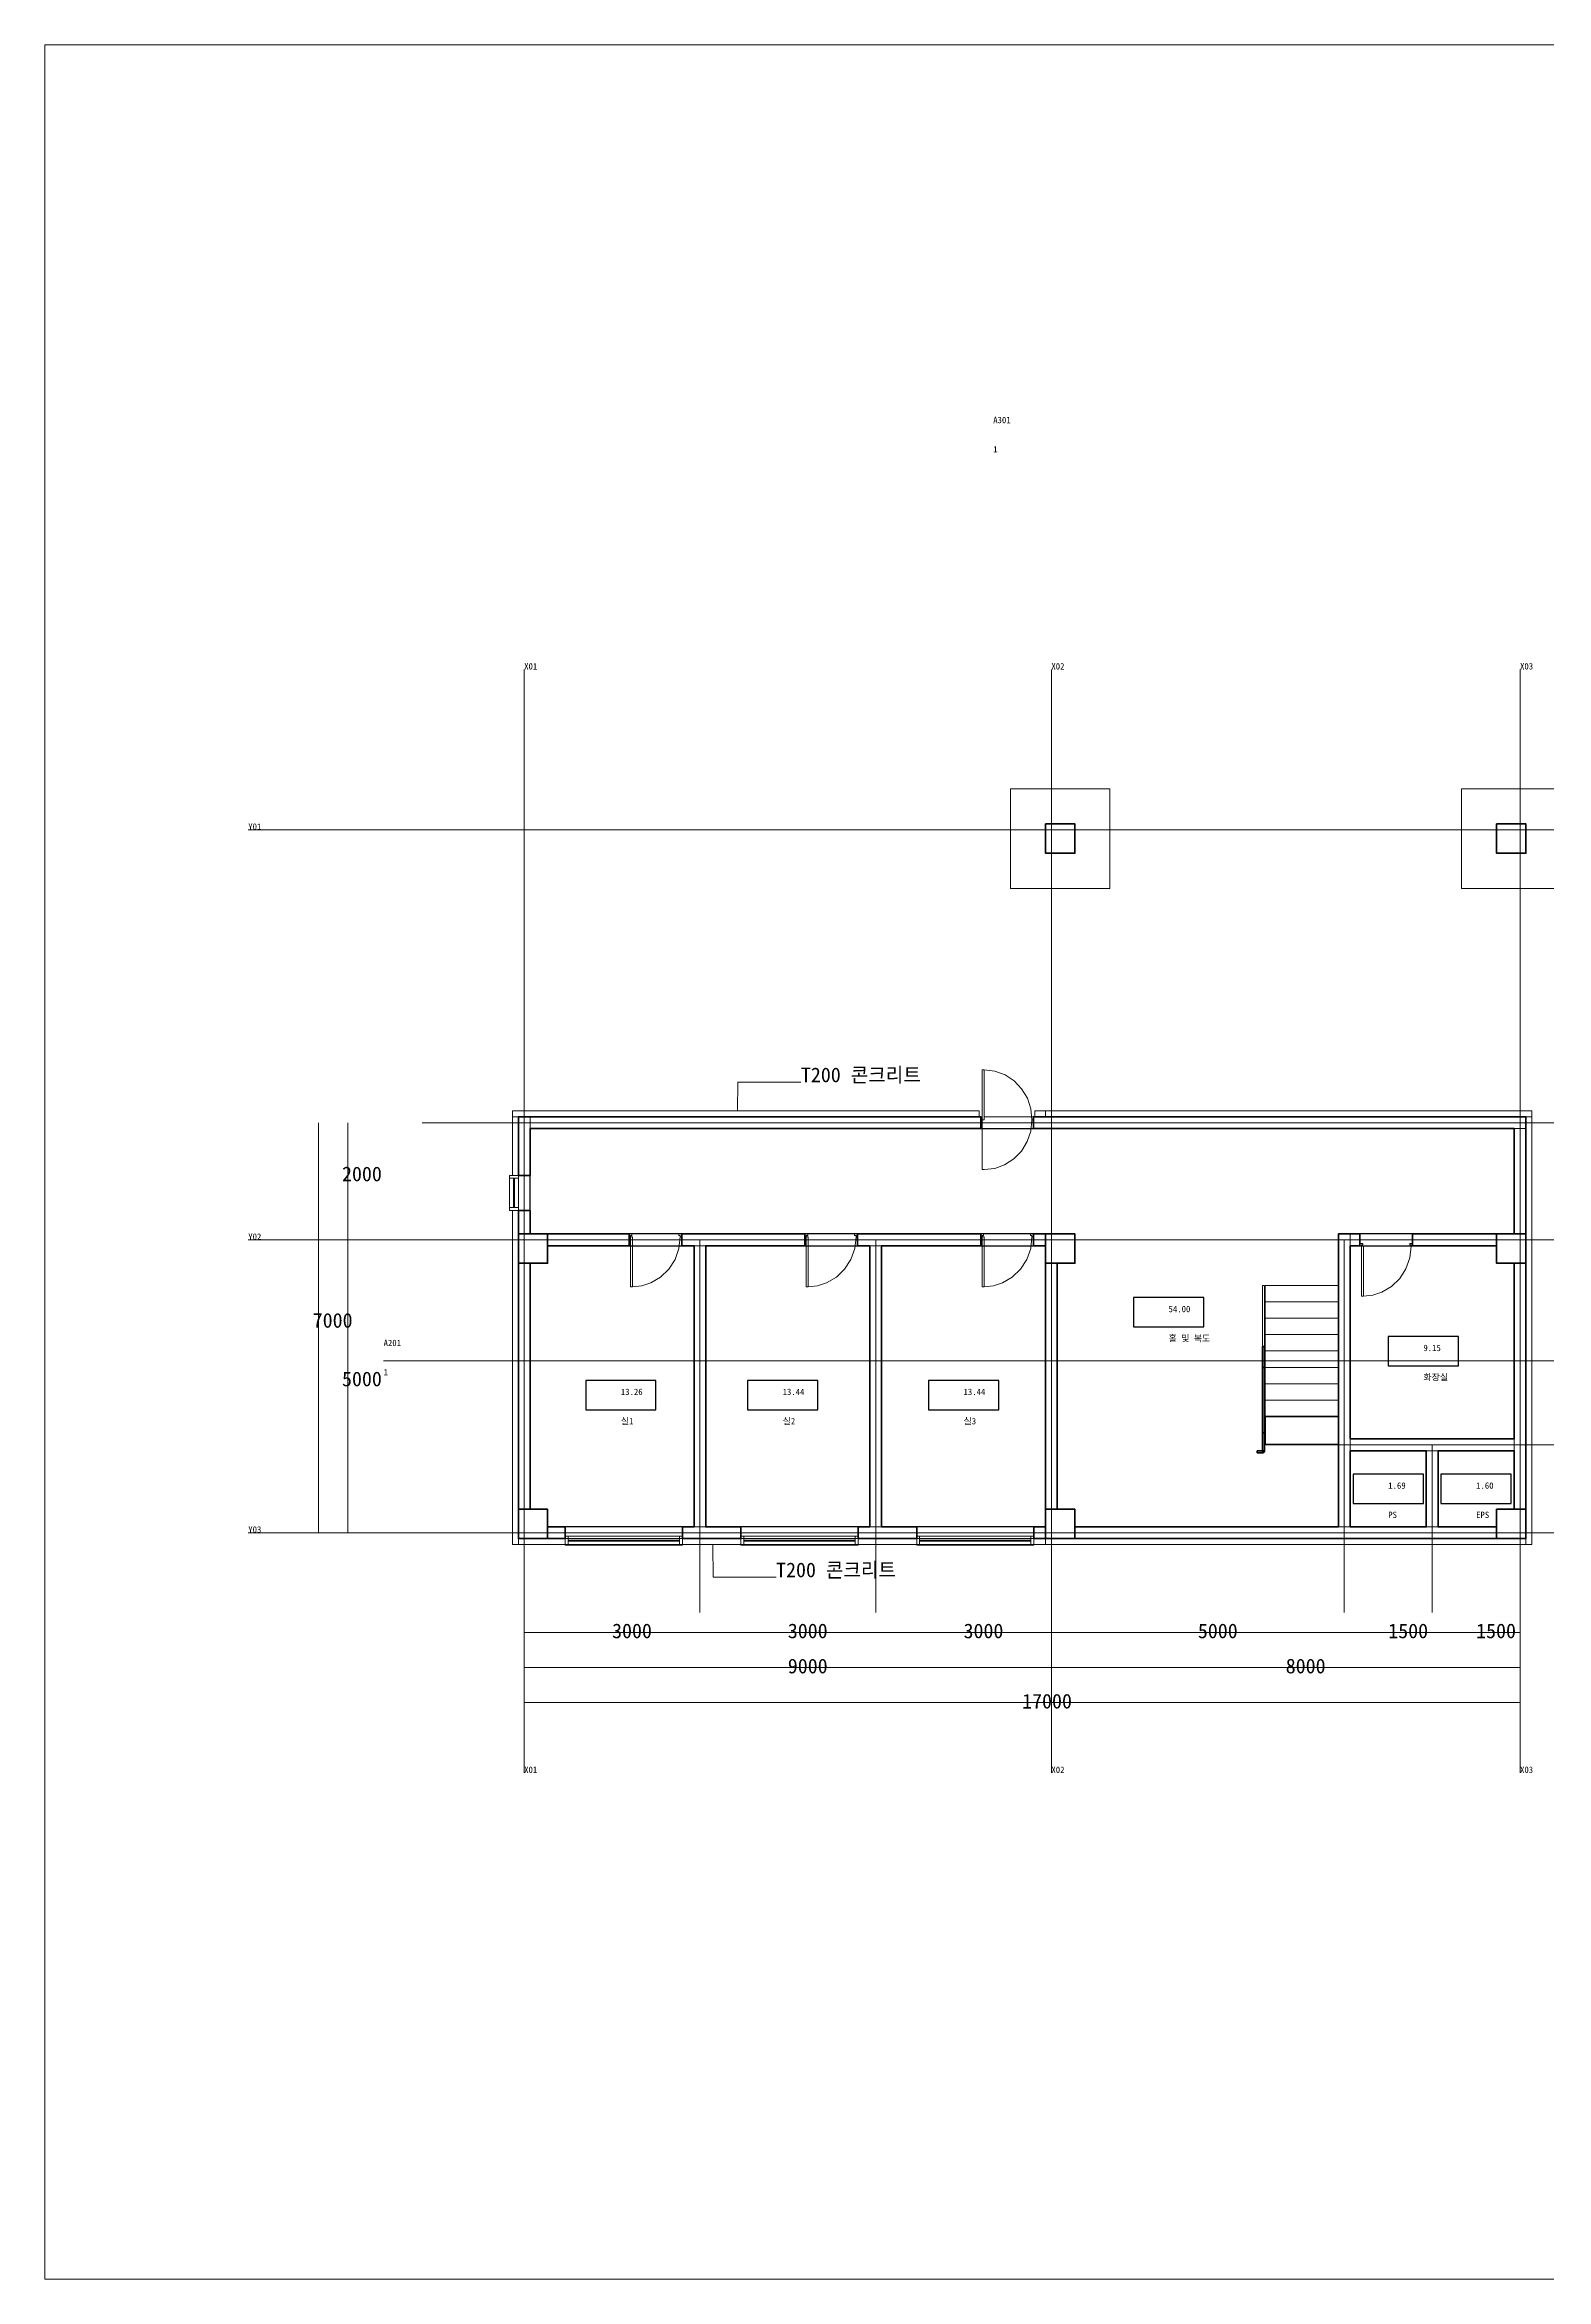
# Model space of a CAD drawing. Header units: metres. Extents: x 46 to 434, y -50 to 331.
# Drawn here: x 45.5 to 301.9, y -50.3 to 331.2 of the extents above; entities that cross this region are included whole.
import ezdxf

# ---------------------------------------------------------------- set-up
doc = ezdxf.new("R2010")
doc.units = ezdxf.units.M
for name, color, linetype in [('A-ANNO', 7, 'Continuous'), ('A-DIMS', 7, 'Continuous'), ('A-GRID', 7, 'Continuous'), ('A-TEXT', 7, 'Continuous'), ('MAT-CONCRETE', 7, 'Continuous'), ('MAT-FIN', 7, 'Continuous'), ('MAT-MATERIAL', 7, 'Continuous'), ('MAT-NULL', 7, 'Continuous'), ('MAT-SAND', 7, 'Continuous')]:
    doc.layers.add(name, color=color, linetype=linetype)

msp = doc.modelspace()

# ---------------------------------------------------------------- linework, layer by layer
at = {"linetype": 'Continuous', "lineweight": 25}
for points in [[(231.4, 112.27), (243.4, 112.27), (243.4, 117.27), (231.4, 117.27), (231.4, 112.27)], [(274.9, 105.63), (286.9, 105.63), (286.9, 110.63), (274.9, 110.63), (274.9, 105.63)], [(137.9, 98.13), (149.9, 98.13), (149.9, 103.13), (137.9, 103.13), (137.9, 98.13)], [(165.52, 98.13), (177.52, 98.13), (177.52, 103.13), (165.52, 103.13), (165.52, 98.13)], [(196.4, 98.13), (208.4, 98.13), (208.4, 103.13), (196.4, 103.13), (196.4, 98.13)], [(268.9, 82.13), (280.9, 82.13), (280.9, 87.13), (268.9, 87.13), (268.9, 82.13)], [(283.9, 82.13), (295.9, 82.13), (295.9, 87.13), (283.9, 87.13), (283.9, 82.13)]]:
    msp.add_lwpolyline(points, close=True, dxfattribs=at)
at = {"layer": 'A-ANNO', "linetype": 'Continuous', "lineweight": 18, "true_color": 0x000000}
for p, q in [((127.4, 224.49), (127.4, 36.12)), ((217.4, 224.49), (217.4, 36.12)), ((297.4, 224.49), (297.4, 36.12)), ((80.3, 197.13), (340.78, 197.13)), ((109.97, 147.13), (298.9, 147.13)), ((298.9, 147.13), (311.68, 147.13)), ((80.3, 127.13), (340.78, 127.13)), ((157.4, 127.13), (157.4, 63.49)), ((187.4, 127.13), (187.4, 63.49)), ((267.4, 127.13), (267.4, 63.49)), ((103.4, 106.48), (353.4, 106.48)), ((262.43, 92.13), (311.68, 92.13)), ((262.43, 92.13), (311.68, 92.13)), ((282.4, 92.13), (282.4, 63.49)), ((80.3, 77.13), (340.78, 77.13))]:
    msp.add_line(p, q, dxfattribs=at)
for points in [[(174.64, 154.04), (163.89, 154.04), (163.84, 149.13)], [(170.4, 69.53), (159.65, 69.53), (159.6, 75.03)]]:
    msp.add_lwpolyline(points, dxfattribs=at)
at = {"layer": 'A-DIMS', "linetype": 'Continuous', "lineweight": 18, "true_color": 0x000000}
for p, q in [((92.3, 147.13), (92.3, 77.13)), ((97.3, 147.13), (97.3, 127.13)), ((97.3, 127.13), (97.3, 77.13)), ((127.4, 60.12), (157.4, 60.12)), ((157.4, 60.12), (187.4, 60.12)), ((187.4, 60.12), (217.4, 60.12)), ((217.4, 60.12), (267.4, 60.12)), ((267.4, 60.12), (282.4, 60.12)), ((282.4, 60.12), (297.4, 60.12)), ((127.4, 54.12), (217.4, 54.12)), ((217.4, 54.12), (297.4, 54.12)), ((127.4, 48.12), (297.4, 48.12))]:
    msp.add_line(p, q, dxfattribs=at)
at = {"layer": 'MAT-CONCRETE', "linetype": 'Continuous', "lineweight": 5}
for points in [[(216.4, 198.13), (221.4, 198.13)], [(216.4, 193.13), (216.4, 198.13)], [(221.4, 198.13), (221.4, 193.13)], [(293.4, 198.13), (298.4, 198.13)], [(293.4, 193.13), (293.4, 198.13)], [(298.4, 198.13), (298.4, 193.13)], [(221.4, 193.13), (216.4, 193.13)], [(298.4, 193.13), (293.4, 193.13)], [(126.4, 148.13), (126.4, 138.13)], [(128.4, 148.13), (126.4, 148.13)], [(126.4, 148.13), (126.4, 148.13)], [(128.4, 138.13), (128.4, 148.13)], [(128.4, 146.13), (128.4, 148.13)], [(205.33, 148.13), (128.4, 148.13)], [(205.33, 146.13), (128.4, 146.13)], [(205.33, 148.13), (205.33, 146.13)], [(205.58, 148.13), (205.33, 148.13)], [(214.33, 148.13), (205.93, 148.13)], [(214.33, 146.13), (214.33, 148.13)], [(298.4, 148.13), (214.33, 148.13)], [(298.4, 146.13), (214.33, 146.13)], [(296.4, 146.13), (296.4, 128.13)], [(298.4, 146.13), (296.4, 146.13)], [(298.4, 146.13), (298.4, 148.13)], [(298.4, 148.13), (298.4, 148.13)], [(298.4, 128.13), (298.4, 146.13)], [(128.4, 138.13), (126.4, 138.13)], [(126.4, 138.13), (126.4, 137.63)], [(126.4, 132.63), (126.4, 132.13)], [(126.4, 132.13), (126.4, 128.13)], [(126.4, 132.13), (128.4, 132.13)], [(128.4, 128.13), (128.4, 132.13)], [(298.4, 128.13), (298.4, 131)], [(126.4, 128.13), (128.4, 128.13)], [(126.4, 128.13), (131.4, 128.13)], [(126.4, 123.13), (126.4, 128.13)], [(131.4, 126.13), (131.4, 128.13)], [(145.3, 128.13), (131.4, 128.13)], [(131.4, 128.13), (131.4, 123.13)], [(145.3, 126.13), (131.4, 126.13)], [(145.3, 128.13), (145.3, 126.13)], [(154.3, 126.13), (154.3, 128.13)], [(175.3, 128.13), (154.3, 128.13)], [(175.3, 126.13), (154.3, 126.13)], [(156.4, 126.13), (156.4, 78.13)], [(158.4, 126.13), (156.4, 126.13)], [(158.4, 78.13), (158.4, 126.13)], [(175.3, 128.13), (175.3, 126.13)], [(184.3, 126.13), (184.3, 128.13)], [(205.33, 128.13), (184.3, 128.13)], [(205.33, 126.13), (184.3, 126.13)], [(186.4, 126.13), (186.4, 78.13)], [(188.4, 126.13), (186.4, 126.13)], [(188.4, 78.13), (188.4, 126.13)], [(205.33, 128.13), (205.33, 126.13)], [(214.33, 126.13), (214.33, 128.13)], [(216.4, 128.13), (214.33, 128.13)], [(216.4, 126.13), (214.33, 126.13)], [(216.4, 126.13), (216.4, 128.13)], [(216.4, 128.13), (221.4, 128.13)], [(216.4, 123.13), (216.4, 128.13)], [(221.4, 128.13), (221.4, 123.13)], [(266.4, 128.13), (266.4, 78.13)], [(268.4, 128.13), (266.4, 128.13)], [(268.4, 126.13), (268.4, 128.13)], [(270.06, 128.13), (268.4, 128.13)], [(268.4, 78.13), (268.4, 128.13)], [(270.06, 126.13), (268.4, 126.13)], [(270.06, 128.13), (270.06, 126.13)], [(279.06, 126.13), (279.06, 128.13)], [(293.4, 128.13), (279.06, 128.13)], [(293.4, 126.13), (279.06, 126.13)], [(293.4, 126.13), (293.4, 128.13)], [(293.4, 128.13), (298.4, 128.13)], [(293.4, 123.13), (293.4, 128.13)], [(296.4, 128.13), (298.4, 128.13)], [(298.4, 128.13), (298.4, 123.13)], [(126.4, 123.13), (126.4, 81.13)], [(128.4, 123.13), (126.4, 123.13)], [(131.4, 123.13), (126.4, 123.13)], [(128.4, 81.13), (128.4, 123.13)], [(216.4, 123.13), (216.4, 81.13)], [(218.4, 123.13), (216.4, 123.13)], [(221.4, 123.13), (216.4, 123.13)], [(218.4, 81.13), (218.4, 123.13)], [(298.4, 123.13), (293.4, 123.13)], [(296.4, 123.13), (296.4, 81.13)], [(298.4, 123.13), (296.4, 123.13)], [(298.4, 81.13), (298.4, 123.13)], [(298.4, 94.27), (298.4, 123.13)], [(296.4, 93.13), (268.4, 93.13)], [(268.4, 93.13), (268.4, 91.13)], [(296.4, 91.13), (296.4, 93.13)], [(268.4, 91.13), (296.4, 91.13)], [(281.4, 91.13), (281.4, 78.13)], [(283.4, 91.13), (281.4, 91.13)], [(283.4, 78.13), (283.4, 91.13)], [(126.4, 81.13), (128.4, 81.13)], [(126.4, 81.13), (131.4, 81.13)], [(126.4, 76.13), (126.4, 81.13)], [(131.4, 81.13), (131.4, 76.13)], [(216.4, 81.13), (218.4, 81.13)], [(216.4, 81.13), (221.4, 81.13)], [(216.4, 76.13), (216.4, 81.13)], [(221.4, 81.13), (221.4, 76.13)], [(293.4, 81.13), (298.4, 81.13)], [(293.4, 76.13), (293.4, 81.13)], [(296.4, 81.13), (298.4, 81.13)], [(298.4, 81.13), (298.4, 76.13)], [(131.4, 76.13), (131.4, 78.13)], [(134.4, 78.13), (131.4, 78.13)], [(134.4, 78.13), (154.4, 78.13)], [(134.4, 78.13), (134.4, 76.13)], [(154.4, 76.13), (154.4, 78.13)], [(164.4, 78.13), (154.4, 78.13)], [(156.4, 78.13), (158.4, 78.13)], [(164.4, 78.13), (184.4, 78.13)], [(164.4, 78.13), (164.4, 76.13)], [(184.4, 76.13), (184.4, 78.13)], [(194.4, 78.13), (184.4, 78.13)], [(186.4, 78.13), (188.4, 78.13)], [(194.4, 78.13), (214.4, 78.13)], [(194.4, 78.13), (194.4, 76.13)], [(214.4, 76.13), (214.4, 78.13)], [(216.4, 78.13), (214.4, 78.13)], [(216.4, 76.13), (216.4, 78.13)], [(293.4, 78.13), (221.4, 78.13)], [(221.4, 78.13), (221.4, 76.13)], [(266.4, 78.13), (268.4, 78.13)], [(281.4, 78.13), (283.4, 78.13)], [(293.4, 76.13), (293.4, 78.13)], [(131.4, 76.13), (126.4, 76.13)], [(134.4, 76.13), (131.4, 76.13)], [(134.4, 76.13), (154.4, 76.13)], [(164.4, 76.13), (154.4, 76.13)], [(164.4, 76.13), (184.4, 76.13)], [(164.4, 76.13), (189.4, 76.13)], [(194.4, 76.13), (184.4, 76.13)], [(194.4, 76.13), (214.4, 76.13)], [(194.4, 76.13), (216.4, 76.13)], [(216.4, 76.13), (214.4, 76.13)], [(221.4, 76.13), (216.4, 76.13)], [(221.4, 76.13), (293.4, 76.13)], [(298.4, 76.13), (293.4, 76.13)]]:
    msp.add_lwpolyline(points, dxfattribs=at)
at = {"layer": 'MAT-CONCRETE', "linetype": 'Continuous', "lineweight": 35}
for points in [[(216.4, 198.13), (221.4, 198.13), (221.4, 193.13), (216.4, 193.13), (216.4, 198.13)], [(293.4, 198.13), (298.4, 198.13), (298.4, 193.13), (293.4, 193.13), (293.4, 198.13)], [(128.4, 138.13), (126.4, 138.13), (126.4, 148.13), (205.33, 148.13), (205.33, 146.13), (128.4, 146.13), (128.4, 138.13)], [(128.4, 148.13), (205.33, 148.13), (205.33, 146.13), (128.4, 146.13), (128.4, 138.13), (126.4, 138.13), (126.4, 148.13), (128.4, 148.13)], [(214.33, 148.13), (298.4, 148.13), (298.4, 128.13), (296.4, 128.13), (296.4, 146.13), (214.33, 146.13), (214.33, 148.13)], [(296.4, 146.13), (214.33, 146.13), (214.33, 148.13), (298.4, 148.13), (298.4, 128.13), (296.4, 128.13), (296.4, 146.13)], [(126.4, 128.13), (126.4, 132.13), (128.4, 132.13), (128.4, 128.13), (126.4, 128.13)], [(128.4, 132.13), (128.4, 128.13), (126.4, 128.13), (126.4, 132.13), (128.4, 132.13)], [(126.4, 128.13), (131.4, 128.13), (131.4, 123.13), (126.4, 123.13), (126.4, 128.13)], [(145.3, 128.13), (145.3, 126.13), (131.4, 126.13), (131.4, 128.13), (145.3, 128.13)], [(142.52, 128.13), (145.3, 128.13), (145.3, 126.13), (131.4, 126.13), (131.4, 128.13), (142.52, 128.13)], [(156.4, 126.13), (154.3, 126.13), (154.3, 128.13), (175.3, 128.13), (175.3, 126.13), (158.4, 126.13), (158.4, 78.13), (164.4, 78.13), (164.4, 76.13), (154.4, 76.13), (154.4, 78.13), (156.4, 78.13), (156.4, 126.13)], [(156.4, 78.13), (156.4, 126.13), (154.3, 126.13), (154.3, 128.13), (175.3, 128.13), (175.3, 126.13), (158.4, 126.13), (158.4, 78.13), (164.4, 78.13), (164.4, 76.13), (154.4, 76.13), (154.4, 78.13), (156.4, 78.13)], [(184.4, 78.13), (186.4, 78.13), (186.4, 126.13), (184.3, 126.13), (184.3, 128.13), (205.33, 128.13), (205.33, 126.13), (188.4, 126.13), (188.4, 78.13), (194.4, 78.13), (194.4, 76.13), (184.4, 76.13), (184.4, 78.13)], [(186.4, 100.39), (186.4, 126.13), (184.3, 126.13), (184.3, 128.13), (205.33, 128.13), (205.33, 126.13), (188.4, 126.13), (188.4, 78.13), (194.4, 78.13), (194.4, 76.13), (184.4, 76.13), (184.4, 78.13), (186.4, 78.13), (186.4, 100.39)], [(214.33, 128.13), (216.4, 128.13), (216.4, 126.13), (214.33, 126.13), (214.33, 128.13)], [(214.75, 128.13), (216.4, 128.13), (216.4, 126.13), (214.33, 126.13), (214.33, 128.13), (214.75, 128.13)], [(216.4, 128.13), (221.4, 128.13), (221.4, 123.13), (216.4, 123.13), (216.4, 128.13)], [(266.4, 78.13), (266.4, 128.13), (270.06, 128.13), (270.06, 126.13), (268.4, 126.13), (268.4, 93.13), (296.4, 93.13), (296.4, 123.13), (298.4, 123.13), (298.4, 81.13), (296.4, 81.13), (296.4, 91.13), (283.4, 91.13), (283.4, 78.13), (293.4, 78.13), (293.4, 76.13), (221.4, 76.13), (221.4, 78.13), (266.4, 78.13)], [(296.4, 93.13), (296.4, 123.13), (298.4, 123.13), (298.4, 81.13), (296.4, 81.13), (296.4, 91.13), (283.4, 91.13), (283.4, 78.13), (293.4, 78.13), (293.4, 76.13), (221.4, 76.13), (221.4, 78.13), (266.4, 78.13), (266.4, 128.13), (270.06, 128.13), (270.06, 126.13), (268.4, 126.13), (268.4, 93.13), (296.4, 93.13)], [(279.06, 128.13), (293.4, 128.13), (293.4, 126.13), (279.06, 126.13), (279.06, 128.13)], [(279.06, 128.13), (293.4, 128.13), (293.4, 126.13), (279.06, 126.13), (279.06, 128.13)], [(293.4, 128.13), (298.4, 128.13), (298.4, 123.13), (293.4, 123.13), (293.4, 128.13)], [(128.4, 81.13), (126.4, 81.13), (126.4, 123.13), (128.4, 123.13), (128.4, 81.13)], [(126.4, 100.73), (126.4, 123.13), (128.4, 123.13), (128.4, 81.13), (126.4, 81.13), (126.4, 100.73)], [(218.4, 81.13), (216.4, 81.13), (216.4, 123.13), (218.4, 123.13), (218.4, 81.13)], [(216.4, 123.13), (218.4, 123.13), (218.4, 81.13), (216.4, 81.13), (216.4, 123.13)], [(281.4, 91.13), (268.4, 91.13), (268.4, 78.13), (281.4, 78.13), (281.4, 91.13)], [(268.4, 78.13), (281.4, 78.13), (281.4, 91.13), (268.4, 91.13), (268.4, 78.13)], [(126.4, 81.13), (131.4, 81.13), (131.4, 76.13), (126.4, 76.13), (126.4, 81.13)], [(216.4, 81.13), (221.4, 81.13), (221.4, 76.13), (216.4, 76.13), (216.4, 81.13)], [(293.4, 81.13), (298.4, 81.13), (298.4, 76.13), (293.4, 76.13), (293.4, 81.13)], [(131.4, 76.13), (131.4, 78.13), (134.4, 78.13), (134.4, 76.13), (131.4, 76.13)], [(131.4, 78.13), (134.4, 78.13), (134.4, 76.13), (131.4, 76.13), (131.4, 78.13)], [(214.4, 76.13), (214.4, 78.13), (216.4, 78.13), (216.4, 76.13), (214.4, 76.13)], [(215.07, 78.13), (216.4, 78.13), (216.4, 76.13), (214.4, 76.13), (214.4, 78.13), (215.07, 78.13)]]:
    msp.add_lwpolyline(points, close=True, dxfattribs=at)
at = {"layer": 'MAT-FIN', "linetype": 'Continuous', "lineweight": 5}
for points in [[(298.4, 148.13), (298.4, 75.13)], [(299.4, 148.13), (298.4, 148.13)], [(299.4, 75.13), (299.4, 148.13)], [(298.4, 76.13), (216.4, 76.13)], [(216.4, 76.13), (216.4, 75.13)], [(216.4, 75.13), (298.4, 75.13)], [(298.4, 75.13), (298.4, 76.13)], [(298.4, 75.13), (299.4, 75.13)]]:
    msp.add_lwpolyline(points, dxfattribs=at)
for points in [[(298.4, 75.13), (298.4, 148.13), (299.4, 148.13), (299.4, 75.13), (298.4, 75.13)], [(298.4, 132.55), (298.4, 148.13), (299.4, 148.13), (299.4, 75.13), (298.4, 75.13), (298.4, 132.55)], [(216.4, 76.13), (216.4, 75.13), (298.4, 75.13), (298.4, 76.13), (216.4, 76.13)], [(280.91, 76.13), (298.4, 76.13), (298.4, 75.13), (216.4, 75.13), (216.4, 76.13), (280.91, 76.13)], [(298.4, 75.13), (298.4, 75.13), (298.4, 75.13)]]:
    msp.add_lwpolyline(points, close=True, dxfattribs=at)
at = {"layer": 'MAT-MATERIAL', "linetype": 'Continuous', "lineweight": 20}
for points in [[(205.58, 156.13), (205.58, 147.63)], [(205.93, 156.13), (205.58, 156.13)], [(205.93, 147.63), (205.93, 156.13)], [(205.93, 156.13), (207.75, 155.91)], [(207.75, 155.91), (209.48, 155.28)], [(209.48, 155.28), (211.03, 154.26)], [(211.03, 154.26), (212.32, 152.91)], [(212.32, 152.91), (213.29, 151.29)], [(213.29, 151.29), (213.89, 149.49)], [(213.89, 149.49), (214.08, 147.59)], [(205.58, 147.63), (205.33, 147.63)], [(205.33, 147.13), (205.58, 147.13)], [(205.58, 147.63), (205.93, 147.63)], [(205.58, 147.13), (205.58, 147.63)], [(205.58, 147.63), (205.58, 139.13)], [(213.87, 145.69), (213.26, 143.89)], [(214.08, 147.59), (213.87, 145.69)], [(214.08, 147.63), (214.33, 147.63)], [(214.08, 147.13), (214.08, 147.63)], [(214.33, 147.13), (214.08, 147.13)], [(214.33, 147.63), (214.33, 147.13)], [(212.27, 142.28), (210.97, 140.94)], [(213.26, 143.89), (212.27, 142.28)], [(205.58, 139.13), (205.93, 139.13)], [(207.72, 139.33), (205.93, 139.13)], [(209.41, 139.94), (207.72, 139.33)], [(210.97, 140.94), (209.41, 139.94)], [(145.8, 128.13), (145.3, 128.13)], [(145.3, 127.63), (145.55, 127.63)], [(145.55, 127.88), (145.8, 127.88)], [(145.55, 127.63), (145.55, 127.88)], [(145.55, 119.13), (145.55, 127.63)], [(145.55, 127.63), (145.9, 127.63)], [(145.8, 127.88), (145.8, 128.13)], [(145.9, 127.63), (145.9, 119.13)], [(153.8, 128.13), (154.3, 128.13)], [(153.8, 127.88), (153.8, 128.13)], [(154.05, 127.88), (153.8, 127.88)], [(154.05, 127.63), (153.82, 125.64)], [(154.05, 127.63), (154.05, 127.88)], [(154.3, 127.63), (154.05, 127.63)], [(175.8, 128.13), (175.3, 128.13)], [(175.3, 127.63), (175.55, 127.63)], [(175.55, 127.88), (175.8, 127.88)], [(175.55, 127.63), (175.55, 127.88)], [(175.55, 119.13), (175.55, 127.63)], [(175.55, 127.63), (175.9, 127.63)], [(175.8, 127.88), (175.8, 128.13)], [(175.9, 127.63), (175.9, 119.13)], [(183.8, 128.13), (184.3, 128.13)], [(183.8, 127.88), (183.8, 128.13)], [(184.05, 127.88), (183.8, 127.88)], [(184.05, 127.63), (183.82, 125.64)], [(184.05, 127.63), (184.05, 127.88)], [(184.3, 127.63), (184.05, 127.63)], [(205.83, 128.13), (205.33, 128.13)], [(205.33, 127.63), (205.58, 127.63)], [(205.58, 127.88), (205.83, 127.88)], [(205.58, 127.63), (205.58, 127.88)], [(205.58, 119.13), (205.58, 127.63)], [(205.58, 127.63), (205.93, 127.63)], [(205.83, 127.88), (205.83, 128.13)], [(205.93, 127.63), (205.93, 119.13)], [(213.83, 128.13), (214.33, 128.13)], [(213.83, 127.88), (213.83, 128.13)], [(214.08, 127.88), (213.83, 127.88)], [(214.08, 127.63), (213.86, 125.64)], [(214.08, 127.63), (214.08, 127.88)], [(214.33, 127.63), (214.08, 127.63)], [(270.56, 126.53), (270.06, 126.53)], [(270.06, 126.13), (270.06, 126.03)], [(270.06, 126.03), (270.31, 126.03)], [(270.31, 126.28), (270.56, 126.28)], [(270.31, 126.03), (270.31, 126.28)], [(270.31, 117.53), (270.31, 126.03)], [(270.31, 126.03), (270.66, 126.03)], [(270.56, 126.28), (270.56, 126.53)], [(270.66, 126.03), (270.66, 117.53)], [(278.56, 126.53), (279.06, 126.53)], [(278.56, 126.28), (278.56, 126.53)], [(278.81, 126.28), (278.56, 126.28)], [(278.81, 126.03), (278.59, 124.04)], [(278.81, 126.03), (278.81, 126.28)], [(279.06, 126.03), (278.81, 126.03)], [(279.06, 126.13), (279.06, 126.03)], [(152.1, 122.11), (150.69, 120.75)], [(153.16, 123.77), (152.1, 122.11)], [(153.82, 125.64), (153.16, 123.77)], [(182.1, 122.11), (180.69, 120.75)], [(183.16, 123.77), (182.1, 122.11)], [(183.82, 125.64), (183.16, 123.77)], [(212.13, 122.11), (210.72, 120.75)], [(213.2, 123.77), (212.13, 122.11)], [(213.86, 125.64), (213.2, 123.77)], [(277.92, 122.17), (276.86, 120.51)], [(278.59, 124.04), (277.92, 122.17)], [(145.9, 119.13), (145.55, 119.13)], [(147.49, 119.29), (145.9, 119.13)], [(149.02, 119.77), (147.49, 119.29)], [(150.69, 120.75), (149.02, 119.77)], [(175.9, 119.13), (175.55, 119.13)], [(177.49, 119.29), (175.9, 119.13)], [(179.02, 119.77), (177.49, 119.29)], [(180.69, 120.75), (179.02, 119.77)], [(205.93, 119.13), (205.58, 119.13)], [(207.52, 119.29), (205.93, 119.13)], [(209.05, 119.77), (207.52, 119.29)], [(210.72, 120.75), (209.05, 119.77)], [(275.45, 119.15), (273.78, 118.17)], [(276.86, 120.51), (275.45, 119.15)], [(270.66, 117.53), (270.31, 117.53)], [(272.25, 117.69), (270.66, 117.53)], [(273.78, 118.17), (272.25, 117.69)]]:
    msp.add_lwpolyline(points, dxfattribs=at)
at = {"layer": 'MAT-NULL', "linetype": 'Continuous', "lineweight": 5}
for points in [[(210.4, 204.13), (210.4, 187.13)], [(227.4, 204.13), (210.4, 204.13)], [(227.4, 187.13), (227.4, 204.13)], [(287.4, 204.13), (287.4, 187.13)], [(304.4, 204.13), (287.4, 204.13)], [(210.4, 187.13), (227.4, 187.13)], [(287.4, 187.13), (304.4, 187.13)], [(253.45, 108.94), (253.45, 119.36)], [(253.45, 119.36), (253.75, 119.36)], [(253.75, 108.94), (253.75, 119.36)], [(266.4, 119.36), (253.9, 119.36)], [(253.9, 119.36), (253.9, 116.56)], [(266.4, 119.36), (266.4, 116.56)], [(266.4, 116.56), (253.9, 116.56)], [(253.9, 116.56), (253.9, 113.76)], [(253.9, 92.18), (253.9, 116.56)], [(266.4, 116.56), (266.4, 92.18)], [(266.4, 113.76), (266.4, 116.56)], [(266.4, 113.76), (253.9, 113.76)], [(253.9, 113.76), (253.9, 110.96)], [(266.4, 110.96), (253.9, 110.96)], [(253.9, 110.96), (253.9, 108.16)], [(266.4, 110.96), (266.4, 113.76)], [(266.4, 108.16), (266.4, 110.96)], [(253.45, 108.94), (253.45, 105.36)], [(253.45, 108.94), (253.45, 105.36)], [(253.75, 108.94), (253.45, 108.94)], [(253.75, 105.36), (253.75, 108.94)], [(253.75, 105.36), (253.75, 108.94)], [(266.4, 108.16), (253.9, 108.16)], [(253.9, 108.16), (253.9, 105.36)], [(266.4, 105.36), (266.4, 108.16)], [(253.45, 105.36), (253.45, 94.16)], [(253.45, 105.36), (253.75, 105.36)], [(253.45, 105.36), (253.45, 94.16)], [(253.75, 94.16), (253.75, 105.36)], [(253.75, 105.36), (253.75, 94.16)], [(266.4, 105.36), (253.9, 105.36)], [(253.9, 105.36), (253.9, 102.56)], [(266.4, 102.56), (266.4, 105.36)], [(266.4, 102.56), (253.9, 102.56)], [(253.9, 102.56), (253.9, 99.76)], [(266.4, 99.76), (253.9, 99.76)], [(253.9, 99.76), (253.9, 96.96)], [(266.4, 99.76), (266.4, 102.56)], [(266.4, 96.96), (266.4, 99.76)], [(266.4, 96.96), (253.9, 96.96)], [(266.4, 96.96), (253.9, 96.96)], [(253.9, 96.96), (253.9, 92.18)], [(266.4, 92.18), (266.4, 96.96)], [(253.75, 94.16), (253.45, 94.16)], [(253.45, 94.16), (253.45, 90.93)], [(253.75, 94.16), (253.75, 90.93)], [(253.9, 92.18), (266.4, 92.18)], [(253.45, 91.08), (252.55, 91.08)], [(252.55, 91.08), (253.45, 91.08)], [(252.55, 90.78), (252.55, 91.08)], [(252.55, 90.78), (253.6, 90.78)], [(253.6, 90.78), (252.55, 90.78)], [(253.75, 90.93), (253.45, 90.93)], [(253.6, 90.78), (253.6, 90.93)], [(253.6, 90.93), (253.6, 90.78)]]:
    msp.add_lwpolyline(points, dxfattribs=at)
at = {"layer": 'MAT-NULL', "linetype": 'Continuous', "lineweight": 13}
for points in [[(125.4, 149.13), (125.4, 148.13)], [(205.08, 149.13), (125.4, 149.13)], [(205.08, 149.13), (205.08, 148.13)], [(214.58, 148.13), (214.58, 149.13)], [(216.4, 149.13), (214.58, 149.13)], [(216.37, 149.13), (216.37, 148.13)], [(216.37, 149.13), (299.4, 149.13)], [(216.4, 148.13), (216.4, 149.13)], [(299.4, 149.13), (299.4, 148.13)], [(125.4, 148.13), (125.4, 138.13)], [(126.4, 148.13), (125.4, 148.13)], [(125.4, 148.13), (205.08, 148.13)], [(126.4, 138.13), (126.4, 148.13)], [(214.58, 148.13), (216.4, 148.13)], [(216.37, 148.13), (299.4, 148.13)], [(126.4, 138.13), (125.4, 138.13)], [(125.4, 132.13), (125.4, 75.13)], [(125.4, 132.13), (126.4, 132.13)], [(126.4, 75.13), (126.4, 132.13)], [(125.4, 75.13), (126.4, 75.13)], [(126.4, 75.13), (126.4, 76.13)], [(134.4, 76.13), (126.4, 76.13)], [(134.4, 75.13), (126.4, 75.13)], [(154.4, 76.13), (134.4, 76.13)], [(134.4, 75.13), (134.4, 76.13)], [(154.4, 75.13), (134.4, 75.13)], [(154.4, 75.13), (154.4, 76.13)], [(164.4, 76.13), (154.4, 76.13)], [(164.4, 75.13), (154.4, 75.13)], [(184.4, 76.13), (164.4, 76.13)], [(164.4, 75.13), (164.4, 76.13)], [(184.4, 75.13), (164.4, 75.13)], [(184.4, 75.13), (184.4, 76.13)], [(194.4, 76.13), (184.4, 76.13)], [(194.4, 75.13), (184.4, 75.13)], [(214.4, 76.13), (194.4, 76.13)], [(194.4, 75.13), (194.4, 76.13)], [(214.4, 75.13), (194.4, 75.13)], [(214.4, 75.13), (214.4, 76.13)], [(216.4, 76.13), (214.4, 76.13)], [(216.4, 75.13), (214.4, 75.13)], [(216.4, 75.13), (216.4, 76.13)]]:
    msp.add_lwpolyline(points, dxfattribs=at)
for points in [[(125.4, 148.13), (205.08, 148.13), (205.08, 149.13), (125.4, 149.13), (125.4, 148.13)], [(125.4, 148.46), (125.4, 149.13), (205.08, 149.13), (205.08, 148.13), (125.4, 148.13), (125.4, 148.46)], [(216.4, 148.13), (216.4, 149.13), (214.58, 149.13), (214.58, 148.13), (216.4, 148.13)], [(214.58, 149.13), (216.4, 149.13), (216.4, 148.13), (214.58, 148.13), (214.58, 149.13)], [(299.4, 149.13), (299.4, 148.13), (216.37, 148.13), (216.37, 149.13), (299.4, 149.13)], [(279.84, 149.13), (299.4, 149.13), (299.4, 148.13), (216.37, 148.13), (216.37, 149.13), (279.84, 149.13)], [(299.4, 149.13), (299.4, 149.13), (299.4, 149.13)], [(126.4, 148.13), (125.4, 148.13), (125.4, 138.13), (126.4, 138.13), (126.4, 148.13)], [(126.07, 138.13), (125.4, 138.13), (125.4, 148.13), (126.4, 148.13), (126.4, 138.13), (126.07, 138.13)], [(126.4, 75.13), (126.4, 132.13), (125.4, 132.13), (125.4, 75.13), (126.4, 75.13)], [(125.4, 75.13), (125.4, 132.13), (126.4, 132.13), (126.4, 75.13), (125.4, 75.13)], [(126.4, 75.13), (126.4, 76.13), (134.4, 76.13), (134.4, 75.13), (126.4, 75.13)], [(134.4, 75.13), (126.4, 75.13), (126.4, 76.13), (134.4, 76.13), (134.4, 75.13)], [(154.4, 75.13), (154.4, 76.13), (164.4, 76.13), (164.4, 75.13), (154.4, 75.13), (154.4, 75.13)], [(164.4, 75.13), (154.4, 75.13), (154.4, 76.13), (164.4, 76.13), (164.4, 75.13)], [(184.4, 75.13), (184.4, 76.13), (194.4, 76.13), (194.4, 75.13), (184.4, 75.13)], [(194.4, 75.13), (184.4, 75.13), (184.4, 76.13), (194.4, 76.13), (194.4, 75.13)], [(184.4, 75.13), (184.4, 75.13), (184.4, 75.13)], [(216.4, 75.13), (214.4, 75.13), (214.4, 76.13), (216.4, 76.13), (216.4, 75.13)], [(214.76, 75.13), (214.4, 75.13), (214.4, 76.13), (216.4, 76.13), (216.4, 75.13), (214.76, 75.13)]]:
    msp.add_lwpolyline(points, close=True, dxfattribs=at)
at = {"layer": 'MAT-NULL', "linetype": 'Continuous'}
for points in [[(218.4, 81.13), (218.4, 123.13), (221.4, 123.13), (221.4, 128.13), (128.4, 128.13), (128.4, 146.13), (296.4, 146.13), (296.4, 128.13), (266.4, 128.13), (266.4, 78.13), (221.4, 78.13), (221.4, 81.13), (218.4, 81.13)], [(156.4, 126.13), (156.4, 78.13), (131.4, 78.13), (131.4, 81.13), (128.4, 81.13), (128.4, 123.13), (131.4, 123.13), (131.4, 126.13), (156.4, 126.13)], [(171.47, 78.13), (158.4, 78.13), (158.4, 126.13), (186.4, 126.13), (186.4, 78.13), (171.47, 78.13)], [(201.47, 78.13), (188.4, 78.13), (188.4, 126.13), (216.4, 126.13), (216.4, 78.13), (201.47, 78.13)], [(281.73, 126.13), (293.4, 126.13), (293.4, 123.13), (296.4, 123.13), (296.4, 93.13), (268.4, 93.13), (268.4, 126.13), (281.73, 126.13)], [(268.4, 78.13), (268.4, 91.13), (281.4, 91.13), (281.4, 78.13), (268.4, 78.13)], [(293.4, 81.13), (293.4, 78.13), (283.4, 78.13), (283.4, 91.13), (296.4, 91.13), (296.4, 81.13), (293.4, 81.13)]]:
    msp.add_lwpolyline(points, close=True, dxfattribs=at)
at = {"layer": 'MAT-NULL', "linetype": 'Continuous', "lineweight": 20}
for points in [[(124.9, 137.63), (124.9, 138.13)], [(124.9, 137.63), (124.9, 138.13)], [(126.4, 138.13), (124.9, 138.13)], [(125.4, 138.13), (124.9, 138.13)], [(126.4, 138.13), (124.9, 138.13), (124.9, 137.63), (126.4, 137.63), (126.4, 138.13)], [(124.9, 137.63), (124.9, 132.63)], [(126.4, 137.63), (124.9, 137.63)], [(126.4, 137.63), (124.9, 137.63)], [(125.75, 137.63), (125.55, 137.63)], [(125.55, 137.63), (125.75, 137.63)], [(125.55, 137.63), (125.55, 132.63)], [(125.55, 137.63), (125.55, 132.63)], [(125.55, 137.63), (125.55, 132.63), (125.75, 132.63), (125.75, 137.63), (125.55, 137.63)], [(125.75, 132.63), (125.75, 137.63)], [(125.75, 137.63), (125.75, 132.63)], [(126.4, 138.13), (126.4, 137.63)], [(126.4, 138.13), (126.4, 137.63)], [(126.4, 137.63), (126.4, 132.63)], [(126.4, 132.63), (124.9, 132.63)], [(124.9, 132.13), (124.9, 132.63)], [(124.9, 132.13), (124.9, 132.63)], [(126.4, 132.63), (124.9, 132.63)], [(126.4, 132.63), (124.9, 132.63), (124.9, 132.13), (126.4, 132.13), (126.4, 132.63)], [(125.4, 132.13), (124.9, 132.13)], [(126.4, 132.13), (124.9, 132.13)], [(125.55, 132.63), (125.75, 132.63)], [(125.75, 132.63), (125.55, 132.63)], [(126.4, 132.63), (126.4, 132.13)], [(126.4, 132.63), (126.4, 132.13)], [(134.9, 76.53), (134.4, 76.53)], [(134.9, 76.53), (153.9, 76.53)], [(134.9, 75.03), (134.9, 76.53)], [(154.4, 76.53), (153.9, 76.53)], [(153.9, 76.53), (153.9, 75.03)], [(164.9, 76.53), (164.4, 76.53)], [(164.9, 76.53), (183.9, 76.53)], [(164.9, 75.03), (164.9, 76.53)], [(184.4, 76.53), (183.9, 76.53)], [(183.9, 76.53), (183.9, 75.03)], [(194.9, 76.53), (194.4, 76.53)], [(194.9, 76.53), (213.9, 76.53)], [(194.9, 75.03), (194.9, 76.53)], [(214.4, 76.53), (213.9, 76.53)], [(213.9, 76.53), (213.9, 75.03)], [(134.4, 76.13), (134.4, 75.03)], [(134.4, 75.03), (134.9, 75.03)], [(153.9, 75.88), (134.9, 75.88)], [(153.9, 75.68), (134.9, 75.68)], [(153.9, 75.03), (134.9, 75.03)], [(153.9, 75.03), (154.4, 75.03)], [(154.4, 76.13), (154.4, 76.13)], [(154.4, 75.03), (154.4, 75.13)], [(164.4, 76.13), (164.4, 76.13)], [(164.4, 75.13), (164.4, 75.03)], [(164.4, 75.03), (164.9, 75.03)], [(183.9, 75.88), (164.9, 75.88)], [(183.9, 75.68), (164.9, 75.68)], [(183.9, 75.03), (164.9, 75.03)], [(183.9, 75.03), (184.4, 75.03)], [(184.4, 76.13), (184.4, 76.13)], [(184.4, 75.03), (184.4, 75.13)], [(194.4, 76.13), (194.4, 76.13)], [(194.4, 75.13), (194.4, 75.03)], [(194.4, 75.03), (194.9, 75.03)], [(213.9, 75.88), (194.9, 75.88)], [(213.9, 75.68), (194.9, 75.68)], [(213.9, 75.03), (194.9, 75.03)], [(213.9, 75.03), (214.4, 75.03)], [(214.4, 76.13), (214.4, 76.13)], [(214.4, 75.03), (214.4, 75.13)]]:
    msp.add_lwpolyline(points, dxfattribs=at)
at = {"layer": 'MAT-NULL', "linetype": 'Continuous', "lineweight": 35}
for points in [[(253.75, 108.94), (253.45, 108.94), (253.45, 91.08), (252.55, 91.08), (252.55, 90.78), (253.6, 90.78), (253.6, 91.08), (253.45, 91.08), (253.45, 90.93), (253.75, 90.93), (253.75, 108.94)], [(253.45, 105.36), (253.75, 105.36)], [(266.4, 92.18), (266.4, 96.96), (253.9, 96.96), (253.9, 92.18), (266.4, 92.18)], [(253.75, 94.16), (253.45, 94.16)]]:
    msp.add_lwpolyline(points, dxfattribs=at)
at = {"layer": 'MAT-SAND', "linetype": 'Continuous', "lineweight": 5}
for points in [[(45.55, 331.15), (45.55, -50.32)], [(433.57, 331.15), (45.55, 331.15)], [(210.4, 204.13), (210.4, 204.13)], [(210.4, 204.13), (210.4, 204.13)], [(227.4, 204.13), (227.4, 204.13)], [(227.4, 204.13), (227.4, 204.13)], [(210.4, 187.13), (210.4, 187.13)], [(227.4, 187.13), (227.4, 187.13)], [(205.33, 148.13), (205.58, 148.13)], [(205.93, 148.13), (214.33, 148.13)], [(298.4, 118.09), (298.4, 81.13)], [(433.57, -50.32), (45.55, -50.32)]]:
    msp.add_lwpolyline(points, dxfattribs=at)

# ---------------------------------------------------------------- texts
at = {"layer": 'A-ANNO', "linetype": 'Continuous', "lineweight": 18, "true_color": 0x000000}
for s, p in [('54.00', (237.4, 114.77)), ('홀 및 복도', (237.4, 109.77)), ('9.15', (280.9, 108.13)), ('화장실', (280.9, 103.13)), ('13.26', (143.9, 100.63)), ('13.44', (171.52, 100.63)), ('13.44', (202.4, 100.63)), ('실1', (143.9, 95.63)), ('실2', (171.52, 95.63)), ('실3', (202.4, 95.63)), ('1.69', (274.9, 84.63)), ('1.60', (289.9, 84.63)), ('PS', (274.9, 79.63)), ('EPS', (289.9, 79.63))]:
    msp.add_text(s, height=1.093, dxfattribs=at).set_placement(p)
at = {"layer": 'A-GRID', "linetype": 'Continuous', "lineweight": 18, "true_color": 0x000000}
for s, p in [('X01', (127.4, 224.49)), ('X02', (217.4, 224.49)), ('X03', (297.4, 224.49)), ('Y01', (80.3, 197.13)), ('Y02', (80.3, 127.13)), ('Y03', (80.3, 77.13)), ('X01', (127.4, 36.12)), ('X02', (217.4, 36.12)), ('X03', (297.4, 36.12))]:
    msp.add_text(s, height=1.093, dxfattribs=at).set_placement(p)
at = {"layer": 'A-TEXT', "linetype": 'Continuous', "lineweight": 18, "true_color": 0x000000}
for s, height, p in [('A301', 1.093, (207.47, 266.54)), ('1', 1.09, (207.47, 261.54)), ('T200 콘크리트', 2.5, (174.64, 154.04)), ('2000', 2.5, (96.3, 137.13)), ('7000', 2.5, (91.3, 112.13)), ('A201', 1.093, (103.4, 108.98)), ('5000', 2.5, (96.3, 102.13)), ('1', 1.09, (103.4, 103.98)), ('T200 콘크리트', 2.5, (170.4, 69.53)), ('3000', 2.5, (142.4, 59.12)), ('3000', 2.5, (172.4, 59.12)), ('3000', 2.5, (202.4, 59.12)), ('5000', 2.5, (242.4, 59.12)), ('1500', 2.5, (274.9, 59.12)), ('1500', 2.5, (289.9, 59.12)), ('9000', 2.5, (172.4, 53.12)), ('8000', 2.5, (257.4, 53.12)), ('17000', 2.5, (212.4, 47.12))]:
    msp.add_text(s, height=height, dxfattribs=at).set_placement(p)

doc.saveas('drawing.dxf')
